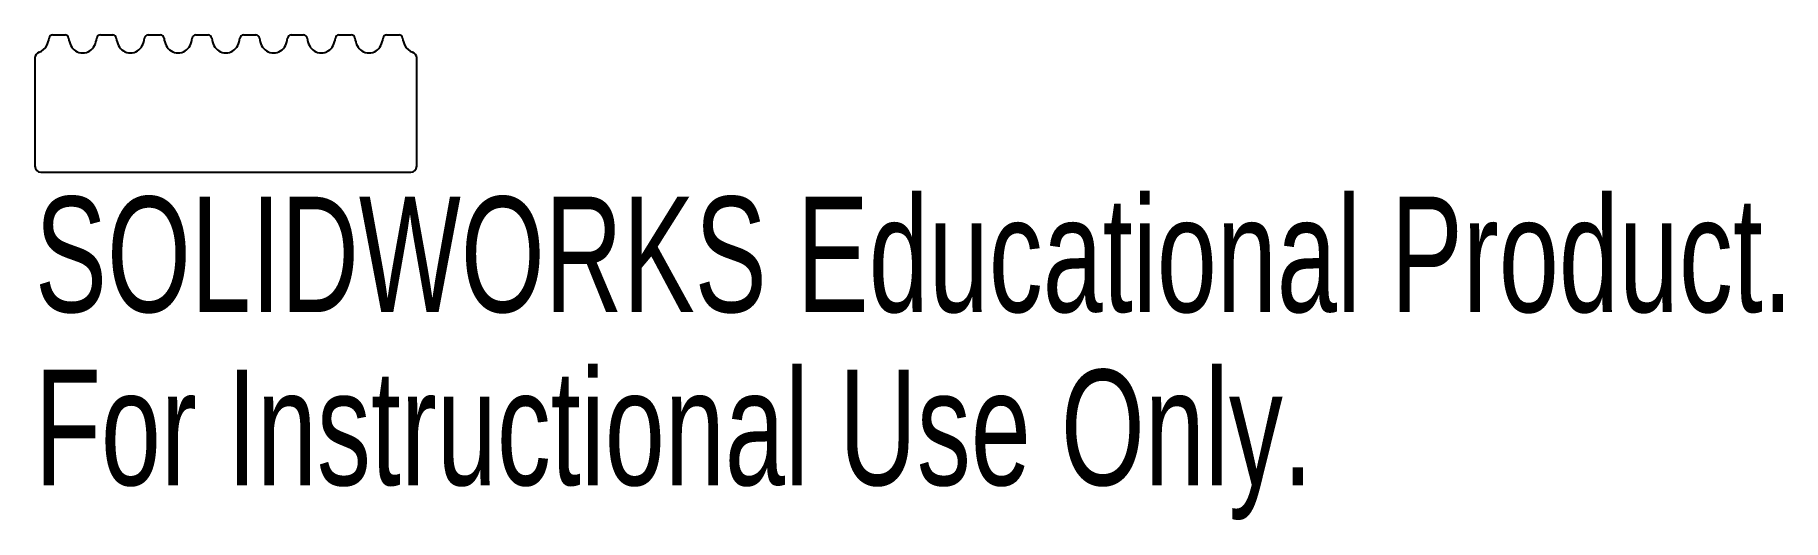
# Model space of a CAD drawing. Header units: millimetres. Extents: x -15 to 58.3, y -20.6 to -0.3.
import ezdxf

# ---------------------------------------------------------------- set-up
doc = ezdxf.new("R2010")
doc.units = ezdxf.units.MM
doc.styles.add('SLDTEXTSTYLE0', font='TXT', dxfattribs={"width": 0.7})

msp = doc.modelspace()

# ---------------------------------------------------------------- linework, layer by layer
at = {"color": 7, "linetype": 'Continuous', "lineweight": 25}
for p, q in [((-14.26, -0.254), (-13.74, -0.254)), ((-12.26, -0.254), (-11.74, -0.254)), ((-10.26, -0.254), (-9.74, -0.254)), ((-8.26, -0.254), (-7.74, -0.254)), ((-6.26, -0.254), (-5.74, -0.254)), ((-4.26, -0.254), (-3.74, -0.254)), ((-2.26, -0.254), (-1.74, -0.254)), ((-0.26, -0.254), (0.26, -0.254)), ((-15, -1.214), (-15, -5.754)), ((1, -5.754), (1, -1.214)), ((-14.75, -6.004), (0.75, -6.004))]:
    msp.add_line(p, q, dxfattribs=at)
for centre, radius, start, end in [((-15, -0.449), 0.555, 288.09292, 334.01077), ((-15.4, -0.254), 1, 334.01077, 352.50528), ((-14.26, -0.404), 0.15, 90, 172.50528), ((-13.74, -0.404), 0.15, 7.49472, 90), ((-12.6, -0.254), 1, 187.49472, 205.98923), ((-13, -0.449), 0.555, 205.98923, 334.01077), ((-13.4, -0.254), 1, 334.01077, 352.50528), ((-12.26, -0.404), 0.15, 90, 172.50528), ((-11.74, -0.404), 0.15, 7.49472, 90), ((-10.6, -0.254), 1, 187.49472, 205.98923), ((-11, -0.449), 0.555, 205.98923, 334.01077), ((-11.4, -0.254), 1, 334.01077, 352.50528), ((-10.26, -0.404), 0.15, 90, 172.50528), ((-9.74, -0.404), 0.15, 7.49472, 90), ((-8.6, -0.254), 1, 187.49472, 205.98923), ((-9, -0.449), 0.555, 205.98923, 334.01077), ((-9.4, -0.254), 1, 334.01077, 352.50528), ((-8.26, -0.404), 0.15, 90, 172.50528), ((-7.74, -0.404), 0.15, 7.49472, 90), ((-6.6, -0.254), 1, 187.49472, 205.98923), ((-7, -0.449), 0.555, 205.98923, 334.01077), ((-7.4, -0.254), 1, 334.01077, 352.50528), ((-6.26, -0.404), 0.15, 90, 172.50528), ((-5.74, -0.404), 0.15, 7.49472, 90), ((-4.6, -0.254), 1, 187.49472, 205.98923), ((-5, -0.449), 0.555, 205.98923, 334.01077), ((-5.4, -0.254), 1, 334.01077, 352.50528), ((-4.26, -0.404), 0.15, 90, 172.50528), ((-3.74, -0.404), 0.15, 7.49472, 90), ((-2.6, -0.254), 1, 187.49472, 205.98923), ((-3, -0.449), 0.555, 205.98923, 334.01077), ((-3.4, -0.254), 1, 334.01077, 352.50528), ((-2.26, -0.404), 0.15, 90, 172.50528), ((-1.74, -0.404), 0.15, 7.49472, 90), ((-0.6, -0.254), 1, 187.49472, 205.98923), ((-1, -0.449), 0.555, 205.98923, 334.01077), ((-1.4, -0.254), 1, 334.01077, 352.50528), ((-0.26, -0.404), 0.15, 90, 172.50528), ((0.26, -0.404), 0.15, 7.49472, 90), ((1.4, -0.254), 1, 187.49472, 205.98923), ((1, -0.449), 0.555, 205.98923, 251.90708), ((-14.75, -1.214), 0.25, 108.09292, 180), ((0.75, -1.214), 0.25, 0, 71.90708), ((-14.75, -5.754), 0.25, 180, 270), ((0.75, -5.754), 0.25, 270, 0)]:
    msp.add_arc(centre, radius, start, end, dxfattribs=at)

# ---------------------------------------------------------------- texts
at = {"color": 254, "linetype": 'Continuous', "char_height": 4.83362, "attachment_point": 1, "style": 'SLDTEXTSTYLE0'}
for s, insert in [('SOLIDWORKS Educational Product.', (-15, -7.024)), ('For Instructional Use Only.', (-15, -14.274))]:
    msp.add_mtext(s, dxfattribs=dict(at, insert=insert))

doc.saveas('drawing.dxf')
